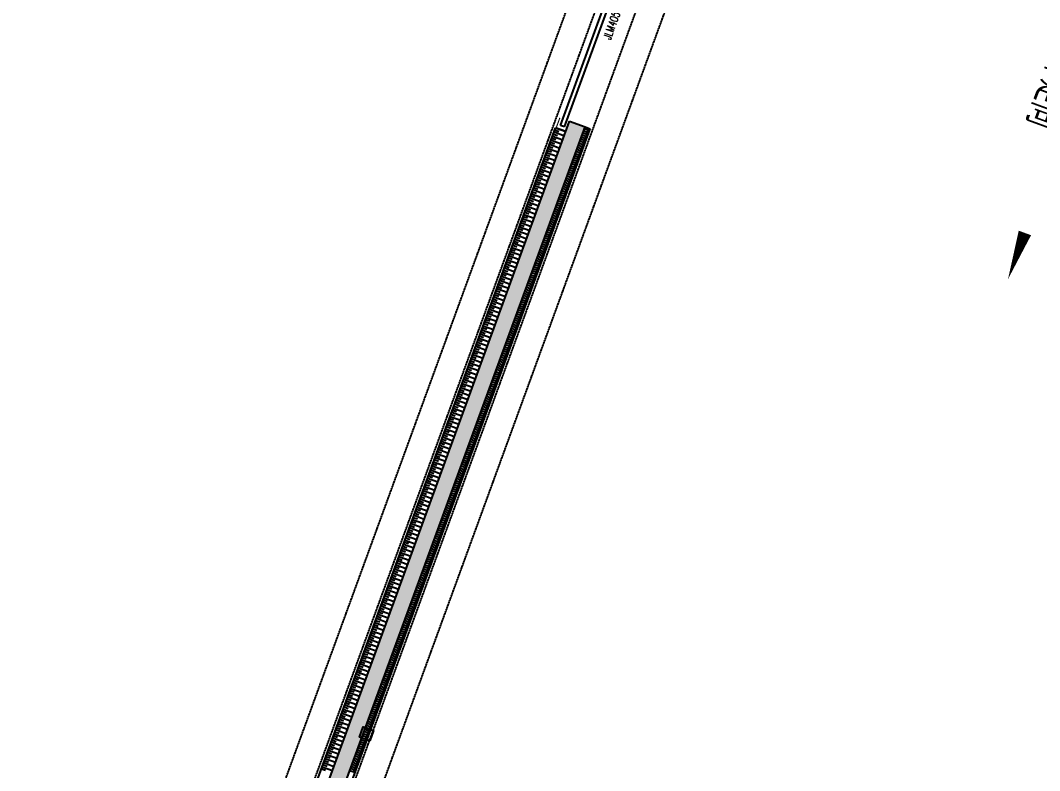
# Model space of a CAD drawing. Extents: x -111898 to 889894, y -2 to 1194865.
# Drawn here: x 622072 to 640715, y 969024 to 982749 of the extents above; entities that cross this region are included whole.
import ezdxf

# ---------------------------------------------------------------- set-up
doc = ezdxf.new("R2010")
doc.units = 0
doc.header["$LTSCALE"] = 10
doc.header["$MEASUREMENT"] = 0
doc.linetypes.add('10平面$0$10平面$0$DASH', pattern=[0.35, 0.25, -0.1])
doc.linetypes.add('10平面$0$DASH', pattern=[0.35, 0.25, -0.1])
doc.layers.get('Defpoints').update_dxf_attribs({"color": 210})
for name, color, linetype in [('0-WALL', 252, 'Continuous'), ('10平面$0$10平面$0$WINDOW', 4, 'Continuous'), ('10平面$0$10平面$0$WINDOW_TEXT', 7, 'Continuous'), ('10平面$0$99平面图例外参$0$A-HATCH-2', 251, 'Continuous'), ('10平面$0$A-LIN-V', 9, 'Continuous'), ('10平面$0$A-SFCE', 30, 'Continuous'), ('10平面$0$AS-WALL', 40, 'Continuous'), ('10平面$0$PUB_HATCH', 8, 'Continuous'), ('WALL', 252, 'Continuous')]:
    doc.layers.add(name, color=color, linetype=linetype)
doc.styles.add('10平面$0$10平面$0$_TCH_WINDOW', font='SIMPLEX', dxfattribs={"height": 3.5, "bigfont": 'GBCBIG'})
doc.styles.add('10平面$0$A-STANDARD', font='SIMPLEX', dxfattribs={"bigfont": 'GBCBIG'})
pattern_1 = [(359.79974, (-824318.4, 704905.5), (1605.5824, 1594.398), [240, -48, 64, -48, 240, -960]), (359.79974, (-824398.3, 704953.8), (1605.5824, 1594.398), [160, -120, 240, -120, 160, -800]), (359.79974, (-823836, 705591.9), (1605.5824, 1594.398), [200, -80, 200, -1120]), (359.79974, (-824634.9, 705914.7), (1605.5824, 1594.398), [80, -160, 80, -1280]), (89.79974, (-824474.9, 705914.1), (-1594.398, 1605.5824), [144, -1456]), (89.79974, (-823998.3, 704952.4), (-1594.398, 1605.5824), [160, -1440]), (89.79974, (-823596, 705591), (-1594.398, 1605.5824), [160, -1440]), (44.79974, (-823790.3, 704935.7), (5.5922, 1599.9902), [160, -2102.7417]), (134.79974, (-824206.3, 704937.2), (-1599.9902, 5.5922), [160, -2102.7417]), (63.23469, (-823838.3, 704943.9), (5.5922, 1599.99023), [160, -3417.7088]), (75.7635, (-823918.27, 704952.15), (5.59221, 1599.99023), [160, -6436.969]), (75.7635, (-823516.03, 705590.75), (5.59221, 1599.99023), [128, -6468.969]), (75.7635, (-824442.9, 705914), (5.59221, 1599.99023), [112, -6484.969]), (103.835987, (-824078.27, 704952.7), (5.59221, 1599.99023), [160, -6436.969]), (103.835987, (-823676.03, 705591.3), (5.59221, 1599.99023), [128, -6468.969]), (103.835987, (-824506.9, 705914.2), (5.59221, 1599.99023), [112, -6484.969]), (116.364795, (-824158.3, 704945), (5.5922, 1599.99023), [160, -3417.7069])]

# ---------------------------------------------------------------- blocks, each defined once
blk = doc.blocks.new('10平面$0$10平面$0$$DorLib2D$00000126')
at = {"color": 0, "linetype": 'Continuous'}
for p, q in [((-0.532, 0.5), (-0.532, 0.9)), ((0.532, 0.9), (0.532, 0.5))]:
    blk.add_line(p, q, dxfattribs=at)
at = {"color": 0, "linetype": '10平面$0$10平面$0$DASH'}
for p, q in [((-0.532, 0.9), (0.532, 0.9)), ((-0.532, 0.5), (0.532, 0.5))]:
    blk.add_line(p, q, dxfattribs=at)
blk = doc.blocks.new('10平面$0$3333')
at = {"layer": '10平面$0$A-SFCE', "const_width": 20}
blk.add_lwpolyline([(-227064, 766320), (-227064, 766510), (-227244, 766510), (-227244, 766320)], dxfattribs=at)
blk = doc.blocks.new('10平面$0$99平面图例外参$0$$LinePat$填挖边坡')
at = {"color": 0}
for p, q in [((0, 0), (0, -1500)), ((300, 0), (300, -600))]:
    blk.add_line(p, q, dxfattribs=at)
at = {"layer": 'Defpoints', "color": 0}
blk.add_point((600, 0), dxfattribs=at)

msp = doc.modelspace()

# ---------------------------------------------------------------- hatches: boundary and pattern name
at = {"layer": '0-WALL'}
h = msp.add_hatch(dxfattribs=at)
h.set_pattern_fill('草坪或沼泽', color=8, scale=400, angle=-0.200257)
h.set_pattern_definition([(359.79974, (-824318.4, 704905.5), (1605.5824, 1594.398), [240, -48, 64, -48, 240, -960]), (359.79974, (-824398.3, 704953.8), (1605.5824, 1594.398), [160, -120, 240, -120, 160, -800]), (359.79974, (-823836, 705591.9), (1605.5824, 1594.398), [200, -80, 200, -1120]), (359.79974, (-824634.9, 705914.7), (1605.5824, 1594.398), [80, -160, 80, -1280]), (89.79974, (-824474.9, 705914.1), (-1594.398, 1605.5824), [144, -1456]), (89.79974, (-823998.3, 704952.4), (-1594.398, 1605.5824), [160, -1440]), (89.79974, (-823596, 705591), (-1594.398, 1605.5824), [160, -1440]), (44.79974, (-823790.3, 704935.7), (5.5922, 1599.9902), [160, -2102.7417]), (134.79974, (-824206.3, 704937.2), (-1599.9902, 5.5922), [160, -2102.7417]), (63.23469, (-823838.3, 704943.9), (5.5922, 1599.99023), [160, -3417.7088]), (75.7635, (-823918.27, 704952.15), (5.59221, 1599.99023), [160, -6436.969]), (75.7635, (-823516.03, 705590.75), (5.59221, 1599.99023), [128, -6468.969]), (75.7635, (-824442.9, 705914), (5.59221, 1599.99023), [112, -6484.969]), (103.835987, (-824078.27, 704952.7), (5.59221, 1599.99023), [160, -6436.969]), (103.835987, (-823676.03, 705591.3), (5.59221, 1599.99023), [128, -6468.969]), (103.835987, (-824506.9, 705914.2), (5.59221, 1599.99023), [112, -6484.969]), (116.364795, (-824158.3, 704945), (5.5922, 1599.99023), [160, -3417.7069])])
edge = h.paths.add_edge_path()
edge.add_line((741503.08, 933538.38), (741712.87, 934018.57))
edge.add_line((741712.87, 934018.57), (745060.96, 941812.89))
edge.add_line((745060.96, 941812.89), (766890.86, 1001849.76))
edge.add_line((766890.86, 1001849.76), (760346.98, 1016169.02))
edge.add_line((760346.98, 1016169.02), (737579.78, 1026362.54))
edge.add_line((737579.78, 1026362.54), (720756.11, 1037729.77))
edge.add_line((720756.11, 1037729.77), (653654.65, 1067773.01))
edge.add_line((653654.65, 1067773.01), (467795.25, 820503.81))
edge.add_line((467795.25, 820503.81), (468143.58, 820404.89))
edge.add_line((468143.58, 820404.89), (647181.92, 1058601.18))
edge.add_line((647181.92, 1058601.18), (648464.56, 1058132.56))
edge.add_line((648464.56, 1058132.56), (650350.23, 1063296.8))
edge.add_line((650350.23, 1063296.8), (720796.15, 1037558.69))
edge.add_line((720796.15, 1037558.69), (718909.6, 1032395.07))
edge.add_line((718909.6, 1032395.07), (725484.49, 1029992.9))
edge.add_line((725484.49, 1029992.9), (726513.26, 1032808.65))
edge.add_line((726513.26, 1032808.65), (729331.07, 1031779.14))
edge.add_line((729331.07, 1031779.14), (728302.36, 1028963.46))
edge.add_line((728302.36, 1028963.46), (747084.56, 1022101.19))
edge.add_line((747084.56, 1022101.19), (755217.14, 1018452.95))
edge.add_arc((743028.5, 1006160.87), 17310.64, -14.619994, 45.242091, ccw=False)
edge.add_line((759778.64, 1001791.54), (760685.99, 1001458.08))
edge.add_line((760685.99, 1001458.08), (765094.65, 999847.31))
edge.add_line((765094.65, 999847.31), (740941.69, 933744.02))
edge.add_line((740941.69, 933744.02), (741503.08, 933538.38))
h = msp.add_hatch(dxfattribs=at)
h.set_pattern_fill('草坪或沼泽', color=8, scale=400, angle=-0.200257)
h.set_pattern_definition(pattern_1)
edge = h.paths.add_edge_path()
edge.add_line((603199.85, 981886.33), (605589.45, 988426.73))
edge.add_line((605589.45, 988426.73), (652393.87, 1048233.38))
edge.add_line((652393.87, 1048233.38), (660764.58, 1045175.06))
edge.add_line((660764.58, 1045175.06), (660781.63, 1045221.72))
edge.add_arc((658997.01, 1045873.74), 1900, -20.070288, 69.930039)
edge.add_line((659649.03, 1047658.36), (658395.23, 1048116.44))
edge.add_arc((654982.82, 1038180.77), 10505.34, 71.044954, 143.375781)
edge.add_line((646551.59, 1044447.88), (600318.87, 982938.92))
edge.add_line((600318.87, 982938.92), (603199.85, 981886.33))
h = msp.add_hatch(dxfattribs=at)
h.set_pattern_fill('草坪或沼泽', color=8, scale=400, angle=-0.200257)
h.set_pattern_definition(pattern_1)
edge = h.paths.add_edge_path()
edge.add_arc((607738.85, 975331.04), 10502.42, 184.70088, 248.823989)
edge.add_line((603945.02, 965537.8), (625585.58, 957631.2))
edge.add_arc((626614.96, 960452.28), 3003.02, 249.953554, 337.963825)
edge.add_line((629398.6, 959325.57), (599013.14, 970427.2))
edge.add_line((599013.14, 970427.2), (600111.29, 973432.88))
edge.add_line((600111.29, 973432.88), (597271.56, 974470.4))
at = {"layer": '10平面$0$PUB_HATCH'}
h = msp.add_hatch(dxfattribs=at)
h.set_pattern_fill('石膏板', color=256, scale=30, angle=-20.070289, style=0)
h.set_pattern_definition([(24.929711, (581260.3, 187846.72), (-44.707476, 96.183378), [24, -82.06602]), (114.929711, (581417.13, 187789.42), (-96.183378, -44.707476), [24, -82.06602])])
h.paths.add_polyline_path([(625366.5, 961548.25), (632400.17, 980799.58), (632118.39, 980902.53), (625084.72, 961651.2)])

# ---------------------------------------------------------------- linework, layer by layer
at = {"layer": '10平面$0$A-LIN-V', "color": 8}
for p, q in [((624946.97, 961856.97), (631861.9, 980783.31)), ((625510.53, 961651.07), (632494.1, 980765.26)), ((632049.75, 980714.67), (631861.9, 980783.31)), ((632400.17, 980799.58), (632494.1, 980765.26))]:
    msp.add_line(p, q, dxfattribs=at)
at = {"layer": '10平面$0$AS-WALL', "color": 8}
for p, q in [((625084.72, 961651.2), (632118.39, 980902.53)), ((632118.39, 980902.53), (632400.17, 980799.58)), ((625366.5, 961548.25), (632400.17, 980799.58))]:
    msp.add_line(p, q, dxfattribs=at)
at = {"layer": 'Defpoints', "color": 1}
msp.add_lwpolyline([(628462.94, 969568.7), (628275.09, 969637.34), (628343.72, 969825.19), (628531.58, 969756.56)], close=True, dxfattribs=at)
at = {"layer": 'WALL', "color": 8, "linetype": '10平面$0$DASH'}
for p, q in [((625403.07, 961211.24), (656528.83, 1046403.24)), ((625872.71, 961039.65), (656998.47, 1046231.65)), ((624275.94, 961623.04), (639698.12, 1003833.94)), ((624745.58, 961451.46), (640167.76, 1003662.36))]:
    msp.add_line(p, q, dxfattribs=at)
at = {"layer": 'WALL', "color": 8}
msp.add_lwpolyline([(642505.03, 984495.72, 0, 0, 0), (640137.14, 978014.75, 0, 240, 0), (640446, 978860.09, 0, 0, 0)], format="xyseb", dxfattribs=at)

# ---------------------------------------------------------------- block references
at = {"layer": '10平面$0$10平面$0$WINDOW'}
ref = msp.add_blockref('10平面$0$10平面$0$$DorLib2D$00000126', (632851.7, 982763.92), dxfattribs=dict(at, xscale=4000, yscale=200, zscale=200, rotation=69.92971143553007))
ref.add_attrib('A', 'JLM4050', (632865.89, 982382.05), dxfattribs={"layer": '10平面$0$10平面$0$WINDOW_TEXT', "height": 148.75, "rotation": 69.929711, "style": '10平面$0$10平面$0$_TCH_WINDOW', "width": 0.705882})
at = {"layer": '10平面$0$99平面图例外参$0$A-HATCH-2', "color": 8}
for p, xscale, yscale, zscale, rotation in [((631834.35, 980707.91), -0.1337981407774808, 0.1333333333333333, 0.1333333333333333, 69.92971143377525), ((631861.9, 980783.31), -0.1337981407774808, 0.1333333333333333, 0.1333333333333333, 69.92971143377525), ((632439.11, 980614.75), -0.06676509186708858, 0.06666666666666667, 0.06666666666666667, 249.9297114354029), ((632452.86, 980652.38), -0.06676509186708858, 0.06666666666666667, 0.06666666666666667, 249.9297114354029), ((632466.6, 980690.01), -0.06676509186708858, 0.06666666666666667, 0.06666666666666667, 249.9297114354029), ((632480.35, 980727.63), -0.06676509186708858, 0.06666666666666667, 0.06666666666666667, 249.9297114354029), ((631751.7, 980481.69), -0.1337981407774808, 0.1333333333333333, 0.1333333333333333, 69.92971143377525), ((631779.25, 980557.1), -0.1337981407774808, 0.1333333333333333, 0.1333333333333333, 69.92971143377525), ((631806.8, 980632.5), -0.1337981407774808, 0.1333333333333333, 0.1333333333333333, 69.92971143377525), ((632370.37, 980426.62), -0.06676509186708858, 0.06666666666666667, 0.06666666666666667, 249.9297114354029), ((632384.12, 980464.25), -0.06676509186708858, 0.06666666666666667, 0.06666666666666667, 249.9297114354029), ((632397.87, 980501.88), -0.06676509186708858, 0.06666666666666667, 0.06666666666666667, 249.9297114354029), ((632411.62, 980539.5), -0.06676509186708858, 0.06666666666666667, 0.06666666666666667, 249.9297114354029), ((632425.36, 980577.13), -0.06676509186708858, 0.06666666666666667, 0.06666666666666667, 249.9297114354029), ((631696.6, 980330.89), -0.1337981407774808, 0.1333333333333333, 0.1333333333333333, 69.92971143377525), ((631724.15, 980406.29), -0.1337981407774808, 0.1333333333333333, 0.1333333333333333, 69.92971143377525), ((632301.64, 980238.49), -0.06676509186708858, 0.06666666666666667, 0.06666666666666667, 249.9297114354029), ((632315.39, 980276.12), -0.06676509186708858, 0.06666666666666667, 0.06666666666666667, 249.9297114354029), ((632329.13, 980313.74), -0.06676509186708858, 0.06666666666666667, 0.06666666666666667, 249.9297114354029), ((632342.88, 980351.37), -0.06676509186708858, 0.06666666666666667, 0.06666666666666667, 249.9297114354029), ((632356.63, 980389), -0.06676509186708858, 0.06666666666666667, 0.06666666666666667, 249.9297114354029), ((631613.95, 980104.68), -0.1337981407774808, 0.1333333333333333, 0.1333333333333333, 69.92971143377525), ((631641.5, 980180.08), -0.1337981407774808, 0.1333333333333333, 0.1333333333333333, 69.92971143377525), ((631669.05, 980255.48), -0.1337981407774808, 0.1333333333333333, 0.1333333333333333, 69.92971143377525), ((632232.9, 980050.36), -0.06676509186708858, 0.06666666666666667, 0.06666666666666667, 249.9297114354029), ((632246.65, 980087.99), -0.06676509186708858, 0.06666666666666667, 0.06666666666666667, 249.9297114354029), ((632260.4, 980125.61), -0.06676509186708858, 0.06666666666666667, 0.06666666666666667, 249.9297114354029), ((632274.14, 980163.24), -0.06676509186708858, 0.06666666666666667, 0.06666666666666667, 249.9297114354029), ((632287.89, 980200.86), -0.06676509186708858, 0.06666666666666667, 0.06666666666666667, 249.9297114354029), ((631558.86, 979953.87), -0.1337981407774808, 0.1333333333333333, 0.1333333333333333, 69.92971143377525), ((631586.41, 980029.27), -0.1337981407774808, 0.1333333333333333, 0.1333333333333333, 69.92971143377525), ((632164.17, 979862.23), -0.06676509186708858, 0.06666666666666667, 0.06666666666666667, 249.9297114354029), ((632177.91, 979899.85), -0.06676509186708858, 0.06666666666666667, 0.06666666666666667, 249.9297114354029), ((632191.66, 979937.48), -0.06676509186708858, 0.06666666666666667, 0.06666666666666667, 249.9297114354029), ((632205.41, 979975.11), -0.06676509186708858, 0.06666666666666667, 0.06666666666666667, 249.9297114354029), ((632219.15, 980012.73), -0.06676509186708858, 0.06666666666666667, 0.06666666666666667, 249.9297114354029), ((631476.21, 979727.66), -0.1337981407774808, 0.1333333333333333, 0.1333333333333333, 69.92971143377525), ((631503.76, 979803.06), -0.1337981407774808, 0.1333333333333333, 0.1333333333333333, 69.92971143377525), ((631531.31, 979878.46), -0.1337981407774808, 0.1333333333333333, 0.1333333333333333, 69.92971143377525), ((632095.43, 979674.1), -0.06676509186708858, 0.06666666666666667, 0.06666666666666667, 249.9297114354029), ((632109.18, 979711.72), -0.06676509186708858, 0.06666666666666667, 0.06666666666666667, 249.9297114354029), ((632122.92, 979749.35), -0.06676509186708858, 0.06666666666666667, 0.06666666666666667, 249.9297114354029), ((632136.67, 979786.97), -0.06676509186708858, 0.06666666666666667, 0.06666666666666667, 249.9297114354029), ((632150.42, 979824.6), -0.06676509186708858, 0.06666666666666667, 0.06666666666666667, 249.9297114354029), ((631421.11, 979576.85), -0.1337981407774808, 0.1333333333333333, 0.1333333333333333, 69.92971143377525), ((631448.66, 979652.25), -0.1337981407774808, 0.1333333333333333, 0.1333333333333333, 69.92971143377525), ((632026.69, 979485.96), -0.06676509186708858, 0.06666666666666667, 0.06666666666666667, 249.9297114354029), ((632040.44, 979523.59), -0.06676509186708858, 0.06666666666666667, 0.06666666666666667, 249.9297114354029), ((632054.19, 979561.22), -0.06676509186708858, 0.06666666666666667, 0.06666666666666667, 249.9297114354029), ((632067.94, 979598.84), -0.06676509186708858, 0.06666666666666667, 0.06666666666666667, 249.9297114354029), ((632081.68, 979636.47), -0.06676509186708858, 0.06666666666666667, 0.06666666666666667, 249.9297114354029), ((631338.46, 979350.64), -0.1337981407774808, 0.1333333333333333, 0.1333333333333333, 69.92971143377525), ((631366.01, 979426.04), -0.1337981407774808, 0.1333333333333333, 0.1333333333333333, 69.92971143377525), ((631393.56, 979501.45), -0.1337981407774808, 0.1333333333333333, 0.1333333333333333, 69.92971143377525), ((631957.96, 979297.83), -0.06676509186708858, 0.06666666666666667, 0.06666666666666667, 249.9297114354029), ((631971.71, 979335.46), -0.06676509186708858, 0.06666666666666667, 0.06666666666666667, 249.9297114354029), ((631985.45, 979373.08), -0.06676509186708858, 0.06666666666666667, 0.06666666666666667, 249.9297114354029), ((631999.2, 979410.71), -0.06676509186708858, 0.06666666666666667, 0.06666666666666667, 249.9297114354029), ((632012.95, 979448.34), -0.06676509186708858, 0.06666666666666667, 0.06666666666666667, 249.9297114354029), ((631283.36, 979199.83), -0.1337981407774808, 0.1333333333333333, 0.1333333333333333, 69.92971143377525), ((631310.91, 979275.23), -0.1337981407774808, 0.1333333333333333, 0.1333333333333333, 69.92971143377525), ((631889.22, 979109.7), -0.06676509186708858, 0.06666666666666667, 0.06666666666666667, 249.9297114354029), ((631902.97, 979147.33), -0.06676509186708858, 0.06666666666666667, 0.06666666666666667, 249.9297114354029), ((631916.72, 979184.95), -0.06676509186708858, 0.06666666666666667, 0.06666666666666667, 249.9297114354029), ((631930.46, 979222.58), -0.06676509186708858, 0.06666666666666667, 0.06666666666666667, 249.9297114354029), ((631944.21, 979260.21), -0.06676509186708858, 0.06666666666666667, 0.06666666666666667, 249.9297114354029), ((631228.26, 979049.02), -0.1337981407774808, 0.1333333333333333, 0.1333333333333333, 69.92971143377525), ((631255.81, 979124.43), -0.1337981407774808, 0.1333333333333333, 0.1333333333333333, 69.92971143377525), ((631820.49, 978921.57), -0.06676509186708858, 0.06666666666666667, 0.06666666666666667, 249.9297114354029), ((631834.23, 978959.19), -0.06676509186708858, 0.06666666666666667, 0.06666666666666667, 249.9297114354029), ((631847.98, 978996.82), -0.06676509186708858, 0.06666666666666667, 0.06666666666666667, 249.9297114354029), ((631861.73, 979034.45), -0.06676509186708858, 0.06666666666666667, 0.06666666666666667, 249.9297114354029), ((631875.48, 979072.07), -0.06676509186708858, 0.06666666666666667, 0.06666666666666667, 249.9297114354029), ((631145.61, 978822.81), -0.1337981407774808, 0.1333333333333333, 0.1333333333333333, 69.92971143377525), ((631173.16, 978898.22), -0.1337981407774808, 0.1333333333333333, 0.1333333333333333, 69.92971143377525), ((631200.71, 978973.62), -0.1337981407774808, 0.1333333333333333, 0.1333333333333333, 69.92971143377525), ((631751.75, 978733.44), -0.06676509186708858, 0.06666666666666667, 0.06666666666666667, 249.9297114354029), ((631765.5, 978771.06), -0.06676509186708858, 0.06666666666666667, 0.06666666666666667, 249.9297114354029), ((631779.25, 978808.69), -0.06676509186708858, 0.06666666666666667, 0.06666666666666667, 249.9297114354029), ((631792.99, 978846.32), -0.06676509186708858, 0.06666666666666667, 0.06666666666666667, 249.9297114354029), ((631806.74, 978883.94), -0.06676509186708858, 0.06666666666666667, 0.06666666666666667, 249.9297114354029), ((631090.51, 978672), -0.1337981407774808, 0.1333333333333333, 0.1333333333333333, 69.92971143377525), ((631118.06, 978747.41), -0.1337981407774808, 0.1333333333333333, 0.1333333333333333, 69.92971143377525), ((631683.02, 978545.3), -0.06676509186708858, 0.06666666666666667, 0.06666666666666667, 249.9297114354029), ((631696.76, 978582.93), -0.06676509186708858, 0.06666666666666667, 0.06666666666666667, 249.9297114354029), ((631710.51, 978620.56), -0.06676509186708858, 0.06666666666666667, 0.06666666666666667, 249.9297114354029), ((631724.26, 978658.18), -0.06676509186708858, 0.06666666666666667, 0.06666666666666667, 249.9297114354029), ((631738, 978695.81), -0.06676509186708858, 0.06666666666666667, 0.06666666666666667, 249.9297114354029), ((631007.87, 978445.79), -0.1337981407774808, 0.1333333333333333, 0.1333333333333333, 69.92971143377525), ((631035.41, 978521.2), -0.1337981407774808, 0.1333333333333333, 0.1333333333333333, 69.92971143377525), ((631062.96, 978596.6), -0.1337981407774808, 0.1333333333333333, 0.1333333333333333, 69.92971143377525), ((631614.28, 978357.17), -0.06676509186708858, 0.06666666666666667, 0.06666666666666667, 249.9297114354029), ((631628.03, 978394.8), -0.06676509186708858, 0.06666666666666667, 0.06666666666666667, 249.9297114354029), ((631641.77, 978432.43), -0.06676509186708858, 0.06666666666666667, 0.06666666666666667, 249.9297114354029), ((631655.52, 978470.05), -0.06676509186708858, 0.06666666666666667, 0.06666666666666667, 249.9297114354029), ((631669.27, 978507.68), -0.06676509186708858, 0.06666666666666667, 0.06666666666666667, 249.9297114354029), ((630952.77, 978294.99), -0.1337981407774808, 0.1333333333333333, 0.1333333333333333, 69.92971143377525), ((630980.32, 978370.39), -0.1337981407774808, 0.1333333333333333, 0.1333333333333333, 69.92971143377525), ((631545.54, 978169.04), -0.06676509186708858, 0.06666666666666667, 0.06666666666666667, 249.9297114354029), ((631559.29, 978206.67), -0.06676509186708858, 0.06666666666666667, 0.06666666666666667, 249.9297114354029), ((631573.04, 978244.29), -0.06676509186708858, 0.06666666666666667, 0.06666666666666667, 249.9297114354029), ((631586.78, 978281.92), -0.06676509186708858, 0.06666666666666667, 0.06666666666666667, 249.9297114354029), ((631600.53, 978319.55), -0.06676509186708858, 0.06666666666666667, 0.06666666666666667, 249.9297114354029), ((630870.12, 978068.77), -0.1337981407774808, 0.1333333333333333, 0.1333333333333333, 69.92971143377525), ((630897.67, 978144.18), -0.1337981407774808, 0.1333333333333333, 0.1333333333333333, 69.92971143377525), ((630925.22, 978219.58), -0.1337981407774808, 0.1333333333333333, 0.1333333333333333, 69.92971143377525), ((631476.81, 977980.91), -0.06676509186708858, 0.06666666666666667, 0.06666666666666667, 249.9297114354029), ((631490.55, 978018.54), -0.06676509186708858, 0.06666666666666667, 0.06666666666666667, 249.9297114354029), ((631504.3, 978056.16), -0.06676509186708858, 0.06666666666666667, 0.06666666666666667, 249.9297114354029), ((631518.05, 978093.79), -0.06676509186708858, 0.06666666666666667, 0.06666666666666667, 249.9297114354029), ((631531.8, 978131.41), -0.06676509186708858, 0.06666666666666667, 0.06666666666666667, 249.9297114354029), ((630815.02, 977917.97), -0.1337981407774808, 0.1333333333333333, 0.1333333333333333, 69.92971143377525), ((630842.57, 977993.37), -0.1337981407774808, 0.1333333333333333, 0.1333333333333333, 69.92971143377525), ((631408.07, 977792.78), -0.06676509186708858, 0.06666666666666667, 0.06666666666666667, 249.9297114354029), ((631421.82, 977830.4), -0.06676509186708858, 0.06666666666666667, 0.06666666666666667, 249.9297114354029), ((631435.57, 977868.03), -0.06676509186708858, 0.06666666666666667, 0.06666666666666667, 249.9297114354029), ((631449.31, 977905.66), -0.06676509186708858, 0.06666666666666667, 0.06666666666666667, 249.9297114354029), ((631463.06, 977943.28), -0.06676509186708858, 0.06666666666666667, 0.06666666666666667, 249.9297114354029), ((630732.37, 977691.76), -0.1337981407774808, 0.1333333333333333, 0.1333333333333333, 69.92971143377525), ((630759.92, 977767.16), -0.1337981407774808, 0.1333333333333333, 0.1333333333333333, 69.92971143377525), ((630787.47, 977842.56), -0.1337981407774808, 0.1333333333333333, 0.1333333333333333, 69.92971143377525), ((631339.34, 977604.65), -0.06676509186708858, 0.06666666666666667, 0.06666666666666667, 249.9297114354029), ((631353.08, 977642.27), -0.06676509186708858, 0.06666666666666667, 0.06666666666666667, 249.9297114354029), ((631366.83, 977679.9), -0.06676509186708858, 0.06666666666666667, 0.06666666666666667, 249.9297114354029), ((631380.58, 977717.52), -0.06676509186708858, 0.06666666666666667, 0.06666666666666667, 249.9297114354029), ((631394.32, 977755.15), -0.06676509186708858, 0.06666666666666667, 0.06666666666666667, 249.9297114354029), ((630677.27, 977540.95), -0.1337981407774808, 0.1333333333333333, 0.1333333333333333, 69.92971143377525), ((630704.82, 977616.35), -0.1337981407774808, 0.1333333333333333, 0.1333333333333333, 69.92971143377525), ((631270.6, 977416.51), -0.06676509186708858, 0.06666666666666667, 0.06666666666666667, 249.9297114354029), ((631284.35, 977454.14), -0.06676509186708858, 0.06666666666666667, 0.06666666666666667, 249.9297114354029), ((631298.09, 977491.77), -0.06676509186708858, 0.06666666666666667, 0.06666666666666667, 249.9297114354029), ((631311.84, 977529.39), -0.06676509186708858, 0.06666666666666667, 0.06666666666666667, 249.9297114354029), ((631325.59, 977567.02), -0.06676509186708858, 0.06666666666666667, 0.06666666666666667, 249.9297114354029), ((630594.62, 977314.74), -0.1337981407774808, 0.1333333333333333, 0.1333333333333333, 69.92971143377525), ((630622.17, 977390.14), -0.1337981407774808, 0.1333333333333333, 0.1333333333333333, 69.92971143377525), ((630649.72, 977465.54), -0.1337981407774808, 0.1333333333333333, 0.1333333333333333, 69.92971143377525), ((631201.86, 977228.38), -0.06676509186708858, 0.06666666666666667, 0.06666666666666667, 249.9297114354029), ((631215.61, 977266.01), -0.06676509186708858, 0.06666666666666667, 0.06666666666666667, 249.9297114354029), ((631229.36, 977303.63), -0.06676509186708858, 0.06666666666666667, 0.06666666666666667, 249.9297114354029), ((631243.11, 977341.26), -0.06676509186708858, 0.06666666666666667, 0.06666666666666667, 249.9297114354029), ((631256.85, 977378.89), -0.06676509186708858, 0.06666666666666667, 0.06666666666666667, 249.9297114354029), ((630539.52, 977163.93), -0.1337981407774808, 0.1333333333333333, 0.1333333333333333, 69.92971143377525), ((630567.07, 977239.33), -0.1337981407774808, 0.1333333333333333, 0.1333333333333333, 69.92971143377525), ((631133.13, 977040.25), -0.06676509186708858, 0.06666666666666667, 0.06666666666666667, 249.9297114354029), ((631146.88, 977077.88), -0.06676509186708858, 0.06666666666666667, 0.06666666666666667, 249.9297114354029), ((631160.62, 977115.5), -0.06676509186708858, 0.06666666666666667, 0.06666666666666667, 249.9297114354029), ((631174.37, 977153.13), -0.06676509186708858, 0.06666666666666667, 0.06666666666666667, 249.9297114354029), ((631188.12, 977190.76), -0.06676509186708858, 0.06666666666666667, 0.06666666666666667, 249.9297114354029), ((630456.87, 976937.72), -0.1337981407774808, 0.1333333333333333, 0.1333333333333333, 69.92971143377525), ((630484.42, 977013.12), -0.1337981407774808, 0.1333333333333333, 0.1333333333333333, 69.92971143377525), ((630511.97, 977088.53), -0.1337981407774808, 0.1333333333333333, 0.1333333333333333, 69.92971143377525), ((631078.14, 976889.74), -0.06676509186708858, 0.06666666666666667, 0.06666666666666667, 249.9297114354029), ((631091.89, 976927.37), -0.06676509186708858, 0.06666666666666667, 0.06666666666666667, 249.9297114354029), ((631105.63, 976965), -0.06676509186708858, 0.06666666666666667, 0.06666666666666667, 249.9297114354029), ((631119.38, 977002.62), -0.06676509186708858, 0.06666666666666667, 0.06666666666666667, 249.9297114354029), ((630401.78, 976786.91), -0.1337981407774808, 0.1333333333333333, 0.1333333333333333, 69.92971143377525), ((630429.33, 976862.31), -0.1337981407774808, 0.1333333333333333, 0.1333333333333333, 69.92971143377525), ((631009.4, 976701.61), -0.06676509186708858, 0.06666666666666667, 0.06666666666666667, 249.9297114354029), ((631023.15, 976739.24), -0.06676509186708858, 0.06666666666666667, 0.06666666666666667, 249.9297114354029), ((631036.9, 976776.87), -0.06676509186708858, 0.06666666666666667, 0.06666666666666667, 249.9297114354029), ((631050.65, 976814.49), -0.06676509186708858, 0.06666666666666667, 0.06666666666666667, 249.9297114354029), ((631064.39, 976852.12), -0.06676509186708858, 0.06666666666666667, 0.06666666666666667, 249.9297114354029), ((630319.13, 976560.7), -0.1337981407774808, 0.1333333333333333, 0.1333333333333333, 69.92971143377525), ((630346.68, 976636.1), -0.1337981407774808, 0.1333333333333333, 0.1333333333333333, 69.92971143377525), ((630374.23, 976711.51), -0.1337981407774808, 0.1333333333333333, 0.1333333333333333, 69.92971143377525), ((630940.67, 976513.48), -0.06676509186708858, 0.06666666666666667, 0.06666666666666667, 249.9297114354029), ((630954.42, 976551.11), -0.06676509186708858, 0.06666666666666667, 0.06666666666666667, 249.9297114354029), ((630968.16, 976588.73), -0.06676509186708858, 0.06666666666666667, 0.06666666666666667, 249.9297114354029), ((630981.91, 976626.36), -0.06676509186708858, 0.06666666666666667, 0.06666666666666667, 249.9297114354029), ((630995.66, 976663.99), -0.06676509186708858, 0.06666666666666667, 0.06666666666666667, 249.9297114354029), ((630264.03, 976409.89), -0.1337981407774808, 0.1333333333333333, 0.1333333333333333, 69.92971143377525), ((630291.58, 976485.3), -0.1337981407774808, 0.1333333333333333, 0.1333333333333333, 69.92971143377525), ((630871.93, 976325.35), -0.06676509186708858, 0.06666666666666667, 0.06666666666666667, 249.9297114354029), ((630885.68, 976362.98), -0.06676509186708858, 0.06666666666666667, 0.06666666666666667, 249.9297114354029), ((630899.43, 976400.6), -0.06676509186708858, 0.06666666666666667, 0.06666666666666667, 249.9297114354029), ((630913.17, 976438.23), -0.06676509186708858, 0.06666666666666667, 0.06666666666666667, 249.9297114354029), ((630926.92, 976475.85), -0.06676509186708858, 0.06666666666666667, 0.06666666666666667, 249.9297114354029), ((630181.38, 976183.68), -0.1337981407774808, 0.1333333333333333, 0.1333333333333333, 69.92971143377525), ((630208.93, 976259.09), -0.1337981407774808, 0.1333333333333333, 0.1333333333333333, 69.92971143377525), ((630236.48, 976334.49), -0.1337981407774808, 0.1333333333333333, 0.1333333333333333, 69.92971143377525), ((630803.2, 976137.22), -0.06676509186708858, 0.06666666666666667, 0.06666666666666667, 249.9297114354029), ((630816.94, 976174.84), -0.06676509186708858, 0.06666666666666667, 0.06666666666666667, 249.9297114354029), ((630830.69, 976212.47), -0.06676509186708858, 0.06666666666666667, 0.06666666666666667, 249.9297114354029), ((630844.44, 976250.1), -0.06676509186708858, 0.06666666666666667, 0.06666666666666667, 249.9297114354029), ((630858.18, 976287.72), -0.06676509186708858, 0.06666666666666667, 0.06666666666666667, 249.9297114354029), ((630126.28, 976032.87), -0.1337981407774808, 0.1333333333333333, 0.1333333333333333, 69.92971143377525), ((630153.83, 976108.28), -0.1337981407774808, 0.1333333333333333, 0.1333333333333333, 69.92971143377525), ((630734.46, 975949.09), -0.06676509186708858, 0.06666666666666667, 0.06666666666666667, 249.9297114354029), ((630748.21, 975986.71), -0.06676509186708858, 0.06666666666666667, 0.06666666666666667, 249.9297114354029), ((630761.95, 976024.34), -0.06676509186708858, 0.06666666666666667, 0.06666666666666667, 249.9297114354029), ((630775.7, 976061.96), -0.06676509186708858, 0.06666666666666667, 0.06666666666666667, 249.9297114354029), ((630789.45, 976099.59), -0.06676509186708858, 0.06666666666666667, 0.06666666666666667, 249.9297114354029), ((630043.63, 975806.66), -0.1337981407774808, 0.1333333333333333, 0.1333333333333333, 69.92971143377525), ((630071.18, 975882.07), -0.1337981407774808, 0.1333333333333333, 0.1333333333333333, 69.92971143377525), ((630098.73, 975957.47), -0.1337981407774808, 0.1333333333333333, 0.1333333333333333, 69.92971143377525), ((630665.72, 975760.95), -0.06676509186708858, 0.06666666666666667, 0.06666666666666667, 249.9297114354029), ((630679.47, 975798.58), -0.06676509186708858, 0.06666666666666667, 0.06666666666666667, 249.9297114354029), ((630693.22, 975836.21), -0.06676509186708858, 0.06666666666666667, 0.06666666666666667, 249.9297114354029), ((630706.97, 975873.83), -0.06676509186708858, 0.06666666666666667, 0.06666666666666667, 249.9297114354029), ((630720.71, 975911.46), -0.06676509186708858, 0.06666666666666667, 0.06666666666666667, 249.9297114354029), ((629988.53, 975655.86), -0.1337981407774808, 0.1333333333333333, 0.1333333333333333, 69.92971143377525), ((630016.08, 975731.26), -0.1337981407774808, 0.1333333333333333, 0.1333333333333333, 69.92971143377525), ((630596.99, 975572.82), -0.06676509186708858, 0.06666666666666667, 0.06666666666666667, 249.9297114354029), ((630610.74, 975610.45), -0.06676509186708858, 0.06666666666666667, 0.06666666666666667, 249.9297114354029), ((630624.48, 975648.07), -0.06676509186708858, 0.06666666666666667, 0.06666666666666667, 249.9297114354029), ((630638.23, 975685.7), -0.06676509186708858, 0.06666666666666667, 0.06666666666666667, 249.9297114354029), ((630651.98, 975723.33), -0.06676509186708858, 0.06666666666666667, 0.06666666666666667, 249.9297114354029), ((629933.43, 975505.05), -0.1337981407774808, 0.1333333333333333, 0.1333333333333333, 69.92971143377525), ((629960.98, 975580.45), -0.1337981407774808, 0.1333333333333333, 0.1333333333333333, 69.92971143377525), ((630528.25, 975384.69), -0.06676509186708858, 0.06666666666666667, 0.06666666666666667, 249.9297114354029), ((630542, 975422.32), -0.06676509186708858, 0.06666666666666667, 0.06666666666666667, 249.9297114354029), ((630555.75, 975459.94), -0.06676509186708858, 0.06666666666666667, 0.06666666666666667, 249.9297114354029), ((630569.49, 975497.57), -0.06676509186708858, 0.06666666666666667, 0.06666666666666667, 249.9297114354029), ((630583.24, 975535.2), -0.06676509186708858, 0.06666666666666667, 0.06666666666666667, 249.9297114354029), ((629850.79, 975278.84), -0.1337981407774808, 0.1333333333333333, 0.1333333333333333, 69.92971143377525), ((629878.34, 975354.24), -0.1337981407774808, 0.1333333333333333, 0.1333333333333333, 69.92971143377525), ((629905.88, 975429.64), -0.1337981407774808, 0.1333333333333333, 0.1333333333333333, 69.92971143377525), ((630459.52, 975196.56), -0.06676509186708858, 0.06666666666666667, 0.06666666666666667, 249.9297114354029), ((630473.26, 975234.18), -0.06676509186708858, 0.06666666666666667, 0.06666666666666667, 249.9297114354029), ((630487.01, 975271.81), -0.06676509186708858, 0.06666666666666667, 0.06666666666666667, 249.9297114354029), ((630500.76, 975309.44), -0.06676509186708858, 0.06666666666666667, 0.06666666666666667, 249.9297114354029), ((630514.51, 975347.06), -0.06676509186708858, 0.06666666666666667, 0.06666666666666667, 249.9297114354029), ((629795.69, 975128.03), -0.1337981407774808, 0.1333333333333333, 0.1333333333333333, 69.92971143377525), ((629823.24, 975203.43), -0.1337981407774808, 0.1333333333333333, 0.1333333333333333, 69.92971143377525), ((630390.78, 975008.43), -0.06676509186708858, 0.06666666666666667, 0.06666666666666667, 249.9297114354029), ((630404.53, 975046.05), -0.06676509186708858, 0.06666666666666667, 0.06666666666666667, 249.9297114354029), ((630418.28, 975083.68), -0.06676509186708858, 0.06666666666666667, 0.06666666666666667, 249.9297114354029), ((630432.02, 975121.31), -0.06676509186708858, 0.06666666666666667, 0.06666666666666667, 249.9297114354029), ((630445.77, 975158.93), -0.06676509186708858, 0.06666666666666667, 0.06666666666666667, 249.9297114354029), ((629713.04, 974901.82), -0.1337981407774808, 0.1333333333333333, 0.1333333333333333, 69.92971143377525), ((629740.59, 974977.22), -0.1337981407774808, 0.1333333333333333, 0.1333333333333333, 69.92971143377525), ((629768.14, 975052.63), -0.1337981407774808, 0.1333333333333333, 0.1333333333333333, 69.92971143377525), ((630322.05, 974820.29), -0.06676509186708858, 0.06666666666666667, 0.06666666666666667, 249.9297114354029), ((630335.79, 974857.92), -0.06676509186708858, 0.06666666666666667, 0.06666666666666667, 249.9297114354029), ((630349.54, 974895.55), -0.06676509186708858, 0.06666666666666667, 0.06666666666666667, 249.9297114354029), ((630363.29, 974933.17), -0.06676509186708858, 0.06666666666666667, 0.06666666666666667, 249.9297114354029), ((630377.03, 974970.8), -0.06676509186708858, 0.06666666666666667, 0.06666666666666667, 249.9297114354029), ((629657.94, 974751.01), -0.1337981407774808, 0.1333333333333333, 0.1333333333333333, 69.92971143377525), ((629685.49, 974826.41), -0.1337981407774808, 0.1333333333333333, 0.1333333333333333, 69.92971143377525), ((630253.31, 974632.16), -0.06676509186708858, 0.06666666666666667, 0.06666666666666667, 249.9297114354029), ((630267.06, 974669.79), -0.06676509186708858, 0.06666666666666667, 0.06666666666666667, 249.9297114354029), ((630280.8, 974707.42), -0.06676509186708858, 0.06666666666666667, 0.06666666666666667, 249.9297114354029), ((630294.55, 974745.04), -0.06676509186708858, 0.06666666666666667, 0.06666666666666667, 249.9297114354029), ((630308.3, 974782.67), -0.06676509186708858, 0.06666666666666667, 0.06666666666666667, 249.9297114354029), ((629575.29, 974524.8), -0.1337981407774808, 0.1333333333333333, 0.1333333333333333, 69.92971143377525), ((629602.84, 974600.2), -0.1337981407774808, 0.1333333333333333, 0.1333333333333333, 69.92971143377525), ((629630.39, 974675.61), -0.1337981407774808, 0.1333333333333333, 0.1333333333333333, 69.92971143377525), ((630184.57, 974444.03), -0.06676509186708858, 0.06666666666666667, 0.06666666666666667, 249.9297114354029), ((630198.32, 974481.66), -0.06676509186708858, 0.06666666666666667, 0.06666666666666667, 249.9297114354029), ((630212.07, 974519.28), -0.06676509186708858, 0.06666666666666667, 0.06666666666666667, 249.9297114354029), ((630225.81, 974556.91), -0.06676509186708858, 0.06666666666666667, 0.06666666666666667, 249.9297114354029), ((630239.56, 974594.54), -0.06676509186708858, 0.06666666666666667, 0.06666666666666667, 249.9297114354029), ((629520.19, 974373.99), -0.1337981407774808, 0.1333333333333333, 0.1333333333333333, 69.92971143377525), ((629547.74, 974449.4), -0.1337981407774808, 0.1333333333333333, 0.1333333333333333, 69.92971143377525), ((630115.84, 974255.9), -0.06676509186708858, 0.06666666666666667, 0.06666666666666667, 249.9297114354029), ((630129.58, 974293.53), -0.06676509186708858, 0.06666666666666667, 0.06666666666666667, 249.9297114354029), ((630143.33, 974331.15), -0.06676509186708858, 0.06666666666666667, 0.06666666666666667, 249.9297114354029), ((630157.08, 974368.78), -0.06676509186708858, 0.06666666666666667, 0.06666666666666667, 249.9297114354029), ((630170.83, 974406.4), -0.06676509186708858, 0.06666666666666667, 0.06666666666666667, 249.9297114354029), ((629437.54, 974147.78), -0.1337981407774808, 0.1333333333333333, 0.1333333333333333, 69.92971143377525), ((629465.09, 974223.18), -0.1337981407774808, 0.1333333333333333, 0.1333333333333333, 69.92971143377525), ((629492.64, 974298.59), -0.1337981407774808, 0.1333333333333333, 0.1333333333333333, 69.92971143377525), ((630047.1, 974067.77), -0.06676509186708858, 0.06666666666666667, 0.06666666666666667, 249.9297114354029), ((630060.85, 974105.39), -0.06676509186708858, 0.06666666666666667, 0.06666666666666667, 249.9297114354029), ((630074.6, 974143.02), -0.06676509186708858, 0.06666666666666667, 0.06666666666666667, 249.9297114354029), ((630088.34, 974180.65), -0.06676509186708858, 0.06666666666666667, 0.06666666666666667, 249.9297114354029), ((630102.09, 974218.27), -0.06676509186708858, 0.06666666666666667, 0.06666666666666667, 249.9297114354029), ((629382.44, 973996.97), -0.1337981407774808, 0.1333333333333333, 0.1333333333333333, 69.92971143377525), ((629409.99, 974072.38), -0.1337981407774808, 0.1333333333333333, 0.1333333333333333, 69.92971143377525), ((629978.37, 973879.64), -0.06676509186708858, 0.06666666666666667, 0.06666666666666667, 249.9297114354029), ((629992.11, 973917.26), -0.06676509186708858, 0.06666666666666667, 0.06666666666666667, 249.9297114354029), ((630005.86, 973954.89), -0.06676509186708858, 0.06666666666666667, 0.06666666666666667, 249.9297114354029), ((630019.61, 973992.51), -0.06676509186708858, 0.06666666666666667, 0.06666666666666667, 249.9297114354029), ((630033.35, 974030.14), -0.06676509186708858, 0.06666666666666667, 0.06666666666666667, 249.9297114354029), ((629299.8, 973770.76), -0.1337981407774808, 0.1333333333333333, 0.1333333333333333, 69.92971143377525), ((629327.34, 973846.17), -0.1337981407774808, 0.1333333333333333, 0.1333333333333333, 69.92971143377525), ((629354.89, 973921.57), -0.1337981407774808, 0.1333333333333333, 0.1333333333333333, 69.92971143377525), ((629909.63, 973691.5), -0.06676509186708858, 0.06666666666666667, 0.06666666666666667, 249.9297114354029), ((629923.38, 973729.13), -0.06676509186708858, 0.06666666666666667, 0.06666666666666667, 249.9297114354029), ((629937.12, 973766.76), -0.06676509186708858, 0.06666666666666667, 0.06666666666666667, 249.9297114354029), ((629950.87, 973804.38), -0.06676509186708858, 0.06666666666666667, 0.06666666666666667, 249.9297114354029), ((629964.62, 973842.01), -0.06676509186708858, 0.06666666666666667, 0.06666666666666667, 249.9297114354029), ((629244.7, 973619.95), -0.1337981407774808, 0.1333333333333333, 0.1333333333333333, 69.92971143377525), ((629272.25, 973695.36), -0.1337981407774808, 0.1333333333333333, 0.1333333333333333, 69.92971143377525), ((629840.89, 973503.37), -0.06676509186708858, 0.06666666666666667, 0.06666666666666667, 249.9297114354029), ((629854.64, 973541), -0.06676509186708858, 0.06666666666666667, 0.06666666666666667, 249.9297114354029), ((629868.39, 973578.62), -0.06676509186708858, 0.06666666666666667, 0.06666666666666667, 249.9297114354029), ((629882.14, 973616.25), -0.06676509186708858, 0.06666666666666667, 0.06666666666666667, 249.9297114354029), ((629895.88, 973653.88), -0.06676509186708858, 0.06666666666666667, 0.06666666666666667, 249.9297114354029), ((629162.05, 973393.74), -0.1337981407774808, 0.1333333333333333, 0.1333333333333333, 69.92971143377525), ((629189.6, 973469.15), -0.1337981407774808, 0.1333333333333333, 0.1333333333333333, 69.92971143377525), ((629217.15, 973544.55), -0.1337981407774808, 0.1333333333333333, 0.1333333333333333, 69.92971143377525), ((629772.16, 973315.24), -0.06676509186708858, 0.06666666666666667, 0.06666666666666667, 249.9297114354029), ((629785.91, 973352.87), -0.06676509186708858, 0.06666666666666667, 0.06666666666666667, 249.9297114354029), ((629799.65, 973390.49), -0.06676509186708858, 0.06666666666666667, 0.06666666666666667, 249.9297114354029), ((629813.4, 973428.12), -0.06676509186708858, 0.06666666666666667, 0.06666666666666667, 249.9297114354029), ((629827.15, 973465.75), -0.06676509186708858, 0.06666666666666667, 0.06666666666666667, 249.9297114354029), ((629106.95, 973242.94), -0.1337981407774808, 0.1333333333333333, 0.1333333333333333, 69.92971143377525), ((629134.5, 973318.34), -0.1337981407774808, 0.1333333333333333, 0.1333333333333333, 69.92971143377525), ((629703.42, 973127.11), -0.06676509186708858, 0.06666666666666667, 0.06666666666666667, 249.9297114354029), ((629717.17, 973164.73), -0.06676509186708858, 0.06666666666666667, 0.06666666666666667, 249.9297114354029), ((629730.92, 973202.36), -0.06676509186708858, 0.06666666666666667, 0.06666666666666667, 249.9297114354029), ((629744.66, 973239.99), -0.06676509186708858, 0.06666666666666667, 0.06666666666666667, 249.9297114354029), ((629758.41, 973277.61), -0.06676509186708858, 0.06666666666666667, 0.06666666666666667, 249.9297114354029), ((629024.3, 973016.72), -0.1337981407774808, 0.1333333333333333, 0.1333333333333333, 69.92971143377525), ((629051.85, 973092.13), -0.1337981407774808, 0.1333333333333333, 0.1333333333333333, 69.92971143377525), ((629079.4, 973167.53), -0.1337981407774808, 0.1333333333333333, 0.1333333333333333, 69.92971143377525), ((629634.69, 972938.98), -0.06676509186708858, 0.06666666666666667, 0.06666666666666667, 249.9297114354029), ((629648.43, 972976.6), -0.06676509186708858, 0.06666666666666667, 0.06666666666666667, 249.9297114354029), ((629662.18, 973014.23), -0.06676509186708858, 0.06666666666666667, 0.06666666666666667, 249.9297114354029), ((629675.93, 973051.86), -0.06676509186708858, 0.06666666666666667, 0.06666666666666667, 249.9297114354029), ((629689.68, 973089.48), -0.06676509186708858, 0.06666666666666667, 0.06666666666666667, 249.9297114354029), ((628969.2, 972865.92), -0.1337981407774808, 0.1333333333333333, 0.1333333333333333, 69.92971143377525), ((628996.75, 972941.32), -0.1337981407774808, 0.1333333333333333, 0.1333333333333333, 69.92971143377525), ((629579.7, 972788.47), -0.06676509186708858, 0.06666666666666667, 0.06666666666666667, 249.9297114354029), ((629593.44, 972826.1), -0.06676509186708858, 0.06666666666666667, 0.06666666666666667, 249.9297114354029), ((629607.19, 972863.72), -0.06676509186708858, 0.06666666666666667, 0.06666666666666667, 249.9297114354029), ((629620.94, 972901.35), -0.06676509186708858, 0.06666666666666667, 0.06666666666666667, 249.9297114354029), ((628886.55, 972639.71), -0.1337981407774808, 0.1333333333333333, 0.1333333333333333, 69.92971143377525), ((628914.1, 972715.11), -0.1337981407774808, 0.1333333333333333, 0.1333333333333333, 69.92971143377525), ((628941.65, 972790.51), -0.1337981407774808, 0.1333333333333333, 0.1333333333333333, 69.92971143377525), ((629510.96, 972600.34), -0.06676509186708858, 0.06666666666666667, 0.06666666666666667, 249.9297114354029), ((629524.71, 972637.97), -0.06676509186708858, 0.06666666666666667, 0.06666666666666667, 249.9297114354029), ((629538.46, 972675.59), -0.06676509186708858, 0.06666666666666667, 0.06666666666666667, 249.9297114354029), ((629552.2, 972713.22), -0.06676509186708858, 0.06666666666666667, 0.06666666666666667, 249.9297114354029), ((629565.95, 972750.84), -0.06676509186708858, 0.06666666666666667, 0.06666666666666667, 249.9297114354029), ((628831.45, 972488.9), -0.1337981407774808, 0.1333333333333333, 0.1333333333333333, 69.92971143377525), ((628859, 972564.3), -0.1337981407774808, 0.1333333333333333, 0.1333333333333333, 69.92971143377525), ((629442.23, 972412.21), -0.06676509186708858, 0.06666666666666667, 0.06666666666666667, 249.9297114354029), ((629455.97, 972449.83), -0.06676509186708858, 0.06666666666666667, 0.06666666666666667, 249.9297114354029), ((629469.72, 972487.46), -0.06676509186708858, 0.06666666666666667, 0.06666666666666667, 249.9297114354029), ((629483.47, 972525.09), -0.06676509186708858, 0.06666666666666667, 0.06666666666666667, 249.9297114354029), ((629497.21, 972562.71), -0.06676509186708858, 0.06666666666666667, 0.06666666666666667, 249.9297114354029), ((628776.35, 972338.09), -0.1337981407774808, 0.1333333333333333, 0.1333333333333333, 69.92971143377525), ((628803.9, 972413.49), -0.1337981407774808, 0.1333333333333333, 0.1333333333333333, 69.92971143377525), ((629373.49, 972224.08), -0.06676509186708858, 0.06666666666666667, 0.06666666666666667, 249.9297114354029), ((629387.24, 972261.7), -0.06676509186708858, 0.06666666666666667, 0.06666666666666667, 249.9297114354029), ((629400.98, 972299.33), -0.06676509186708858, 0.06666666666666667, 0.06666666666666667, 249.9297114354029), ((629414.73, 972336.95), -0.06676509186708858, 0.06666666666666667, 0.06666666666666667, 249.9297114354029), ((629428.48, 972374.58), -0.06676509186708858, 0.06666666666666667, 0.06666666666666667, 249.9297114354029), ((628693.71, 972111.88), -0.1337981407774808, 0.1333333333333333, 0.1333333333333333, 69.92971143377525), ((628721.26, 972187.28), -0.1337981407774808, 0.1333333333333333, 0.1333333333333333, 69.92971143377525), ((628748.8, 972262.69), -0.1337981407774808, 0.1333333333333333, 0.1333333333333333, 69.92971143377525), ((629304.75, 972035.94), -0.06676509186708858, 0.06666666666666667, 0.06666666666666667, 249.9297114354029), ((629318.5, 972073.57), -0.06676509186708858, 0.06666666666666667, 0.06666666666666667, 249.9297114354029), ((629332.25, 972111.2), -0.06676509186708858, 0.06666666666666667, 0.06666666666666667, 249.9297114354029), ((629346, 972148.82), -0.06676509186708858, 0.06666666666666667, 0.06666666666666667, 249.9297114354029), ((629359.74, 972186.45), -0.06676509186708858, 0.06666666666666667, 0.06666666666666667, 249.9297114354029), ((628638.61, 971961.07), -0.1337981407774808, 0.1333333333333333, 0.1333333333333333, 69.92971143377525), ((628666.16, 972036.48), -0.1337981407774808, 0.1333333333333333, 0.1333333333333333, 69.92971143377525), ((629236.02, 971847.81), -0.06676509186708858, 0.06666666666666667, 0.06666666666666667, 249.9297114354029), ((629249.77, 971885.44), -0.06676509186708858, 0.06666666666666667, 0.06666666666666667, 249.9297114354029), ((629263.51, 971923.06), -0.06676509186708858, 0.06666666666666667, 0.06666666666666667, 249.9297114354029), ((629277.26, 971960.69), -0.06676509186708858, 0.06666666666666667, 0.06666666666666667, 249.9297114354029), ((629291.01, 971998.32), -0.06676509186708858, 0.06666666666666667, 0.06666666666666667, 249.9297114354029), ((628555.96, 971734.86), -0.1337981407774808, 0.1333333333333333, 0.1333333333333333, 69.92971143377525), ((628583.51, 971810.26), -0.1337981407774808, 0.1333333333333333, 0.1333333333333333, 69.92971143377525), ((628611.06, 971885.67), -0.1337981407774808, 0.1333333333333333, 0.1333333333333333, 69.92971143377525), ((629167.28, 971659.68), -0.06676509186708858, 0.06666666666666667, 0.06666666666666667, 249.9297114354029), ((629181.03, 971697.31), -0.06676509186708858, 0.06666666666666667, 0.06666666666666667, 249.9297114354029), ((629194.78, 971734.93), -0.06676509186708858, 0.06666666666666667, 0.06666666666666667, 249.9297114354029), ((629208.52, 971772.56), -0.06676509186708858, 0.06666666666666667, 0.06666666666666667, 249.9297114354029), ((629222.27, 971810.19), -0.06676509186708858, 0.06666666666666667, 0.06666666666666667, 249.9297114354029), ((628500.86, 971584.05), -0.1337981407774808, 0.1333333333333333, 0.1333333333333333, 69.92971143377525), ((628528.41, 971659.46), -0.1337981407774808, 0.1333333333333333, 0.1333333333333333, 69.92971143377525), ((629098.55, 971471.55), -0.06676509186708858, 0.06666666666666667, 0.06666666666666667, 249.9297114354029), ((629112.29, 971509.17), -0.06676509186708858, 0.06666666666666667, 0.06666666666666667, 249.9297114354029), ((629126.04, 971546.8), -0.06676509186708858, 0.06666666666666667, 0.06666666666666667, 249.9297114354029), ((629139.79, 971584.43), -0.06676509186708858, 0.06666666666666667, 0.06666666666666667, 249.9297114354029), ((629153.54, 971622.05), -0.06676509186708858, 0.06666666666666667, 0.06666666666666667, 249.9297114354029), ((628418.21, 971357.84), -0.1337981407774808, 0.1333333333333333, 0.1333333333333333, 69.92971143377525), ((628445.76, 971433.25), -0.1337981407774808, 0.1333333333333333, 0.1333333333333333, 69.92971143377525), ((628473.31, 971508.65), -0.1337981407774808, 0.1333333333333333, 0.1333333333333333, 69.92971143377525), ((629029.81, 971283.42), -0.06676509186708858, 0.06666666666666667, 0.06666666666666667, 249.9297114354029), ((629043.56, 971321.04), -0.06676509186708858, 0.06666666666666667, 0.06666666666666667, 249.9297114354029), ((629057.31, 971358.67), -0.06676509186708858, 0.06666666666666667, 0.06666666666666667, 249.9297114354029), ((629071.05, 971396.3), -0.06676509186708858, 0.06666666666666667, 0.06666666666666667, 249.9297114354029), ((629084.8, 971433.92), -0.06676509186708858, 0.06666666666666667, 0.06666666666666667, 249.9297114354029), ((628363.11, 971207.03), -0.1337981407774808, 0.1333333333333333, 0.1333333333333333, 69.92971143377525), ((628390.66, 971282.44), -0.1337981407774808, 0.1333333333333333, 0.1333333333333333, 69.92971143377525), ((628961.07, 971095.28), -0.06676509186708858, 0.06666666666666667, 0.06666666666666667, 249.9297114354029), ((628974.82, 971132.91), -0.06676509186708858, 0.06666666666666667, 0.06666666666666667, 249.9297114354029), ((628988.57, 971170.54), -0.06676509186708858, 0.06666666666666667, 0.06666666666666667, 249.9297114354029), ((629002.32, 971208.16), -0.06676509186708858, 0.06666666666666667, 0.06666666666666667, 249.9297114354029), ((629016.06, 971245.79), -0.06676509186708858, 0.06666666666666667, 0.06666666666666667, 249.9297114354029), ((628280.46, 970980.82), -0.1337981407774808, 0.1333333333333333, 0.1333333333333333, 69.92971143377525), ((628308.01, 971056.23), -0.1337981407774808, 0.1333333333333333, 0.1333333333333333, 69.92971143377525), ((628335.56, 971131.63), -0.1337981407774808, 0.1333333333333333, 0.1333333333333333, 69.92971143377525), ((628892.34, 970907.15), -0.06676509186708858, 0.06666666666666667, 0.06666666666666667, 249.9297114354029), ((628906.09, 970944.78), -0.06676509186708858, 0.06666666666666667, 0.06666666666666667, 249.9297114354029), ((628919.83, 970982.41), -0.06676509186708858, 0.06666666666666667, 0.06666666666666667, 249.9297114354029), ((628933.58, 971020.03), -0.06676509186708858, 0.06666666666666667, 0.06666666666666667, 249.9297114354029), ((628947.33, 971057.66), -0.06676509186708858, 0.06666666666666667, 0.06666666666666667, 249.9297114354029), ((628225.36, 970830.02), -0.1337981407774808, 0.1333333333333333, 0.1333333333333333, 69.92971143377525), ((628252.91, 970905.42), -0.1337981407774808, 0.1333333333333333, 0.1333333333333333, 69.92971143377525), ((628823.6, 970719.02), -0.06676509186708858, 0.06666666666666667, 0.06666666666666667, 249.9297114354029), ((628837.35, 970756.65), -0.06676509186708858, 0.06666666666666667, 0.06666666666666667, 249.9297114354029), ((628851.1, 970794.27), -0.06676509186708858, 0.06666666666666667, 0.06666666666666667, 249.9297114354029), ((628864.84, 970831.9), -0.06676509186708858, 0.06666666666666667, 0.06666666666666667, 249.9297114354029), ((628878.59, 970869.53), -0.06676509186708858, 0.06666666666666667, 0.06666666666666667, 249.9297114354029), ((628142.72, 970603.8), -0.1337981407774808, 0.1333333333333333, 0.1333333333333333, 69.92971143377525), ((628170.26, 970679.21), -0.1337981407774808, 0.1333333333333333, 0.1333333333333333, 69.92971143377525), ((628197.81, 970754.61), -0.1337981407774808, 0.1333333333333333, 0.1333333333333333, 69.92971143377525), ((628754.87, 970530.89), -0.06676509186708858, 0.06666666666666667, 0.06666666666666667, 249.9297114354029), ((628768.61, 970568.52), -0.06676509186708858, 0.06666666666666667, 0.06666666666666667, 249.9297114354029), ((628782.36, 970606.14), -0.06676509186708858, 0.06666666666666667, 0.06666666666666667, 249.9297114354029), ((628796.11, 970643.77), -0.06676509186708858, 0.06666666666666667, 0.06666666666666667, 249.9297114354029), ((628809.86, 970681.39), -0.06676509186708858, 0.06666666666666667, 0.06666666666666667, 249.9297114354029), ((628087.62, 970453), -0.1337981407774808, 0.1333333333333333, 0.1333333333333333, 69.92971143377525), ((628115.17, 970528.4), -0.1337981407774808, 0.1333333333333333, 0.1333333333333333, 69.92971143377525), ((628686.13, 970342.76), -0.06676509186708858, 0.06666666666666667, 0.06666666666666667, 249.9297114354029), ((628699.88, 970380.38), -0.06676509186708858, 0.06666666666666667, 0.06666666666666667, 249.9297114354029), ((628713.63, 970418.01), -0.06676509186708858, 0.06666666666666667, 0.06666666666666667, 249.9297114354029), ((628727.37, 970455.64), -0.06676509186708858, 0.06666666666666667, 0.06666666666666667, 249.9297114354029), ((628741.12, 970493.26), -0.06676509186708858, 0.06666666666666667, 0.06666666666666667, 249.9297114354029), ((628004.97, 970226.79), -0.1337981407774808, 0.1333333333333333, 0.1333333333333333, 69.92971143377525), ((628032.52, 970302.19), -0.1337981407774808, 0.1333333333333333, 0.1333333333333333, 69.92971143377525), ((628060.07, 970377.59), -0.1337981407774808, 0.1333333333333333, 0.1333333333333333, 69.92971143377525), ((628617.4, 970154.63), -0.06676509186708858, 0.06666666666666667, 0.06666666666666667, 249.9297114354029), ((628631.14, 970192.25), -0.06676509186708858, 0.06666666666666667, 0.06666666666666667, 249.9297114354029), ((628644.89, 970229.88), -0.06676509186708858, 0.06666666666666667, 0.06666666666666667, 249.9297114354029), ((628658.64, 970267.5), -0.06676509186708858, 0.06666666666666667, 0.06666666666666667, 249.9297114354029), ((628672.38, 970305.13), -0.06676509186708858, 0.06666666666666667, 0.06666666666666667, 249.9297114354029), ((627949.87, 970075.98), -0.1337981407774808, 0.1333333333333333, 0.1333333333333333, 69.92971143377525), ((627977.42, 970151.38), -0.1337981407774808, 0.1333333333333333, 0.1333333333333333, 69.92971143377525), ((628548.66, 969966.49), -0.06676509186708858, 0.06666666666666667, 0.06666666666666667, 249.9297114354029), ((628562.41, 970004.12), -0.06676509186708858, 0.06666666666666667, 0.06666666666666667, 249.9297114354029), ((628576.15, 970041.75), -0.06676509186708858, 0.06666666666666667, 0.06666666666666667, 249.9297114354029), ((628589.9, 970079.37), -0.06676509186708858, 0.06666666666666667, 0.06666666666666667, 249.9297114354029), ((628603.65, 970117), -0.06676509186708858, 0.06666666666666667, 0.06666666666666667, 249.9297114354029), ((627867.22, 969849.77), -0.1337981407774808, 0.1333333333333333, 0.1333333333333333, 69.92971143377525), ((627894.77, 969925.17), -0.1337981407774808, 0.1333333333333333, 0.1333333333333333, 69.92971143377525), ((627922.32, 970000.58), -0.1337981407774808, 0.1333333333333333, 0.1333333333333333, 69.92971143377525), ((628479.92, 969778.36), -0.06676509186708858, 0.06666666666666667, 0.06666666666666667, 249.9297114354029), ((628493.67, 969815.99), -0.06676509186708858, 0.06666666666666667, 0.06666666666666667, 249.9297114354029), ((628507.42, 969853.61), -0.06676509186708858, 0.06666666666666667, 0.06666666666666667, 249.9297114354029), ((628521.17, 969891.24), -0.06676509186708858, 0.06666666666666667, 0.06666666666666667, 249.9297114354029), ((628534.91, 969928.87), -0.06676509186708858, 0.06666666666666667, 0.06666666666666667, 249.9297114354029), ((627812.12, 969698.96), -0.1337981407774808, 0.1333333333333333, 0.1333333333333333, 69.92971143377525), ((627839.67, 969774.36), -0.1337981407774808, 0.1333333333333333, 0.1333333333333333, 69.92971143377525), ((628411.19, 969590.23), -0.06676509186708858, 0.06666666666666667, 0.06666666666666667, 249.9297114354029), ((628424.94, 969627.86), -0.06676509186708858, 0.06666666666666667, 0.06666666666666667, 249.9297114354029), ((628438.68, 969665.48), -0.06676509186708858, 0.06666666666666667, 0.06666666666666667, 249.9297114354029), ((628452.43, 969703.11), -0.06676509186708858, 0.06666666666666667, 0.06666666666666667, 249.9297114354029), ((628466.18, 969740.74), -0.06676509186708858, 0.06666666666666667, 0.06666666666666667, 249.9297114354029), ((627729.47, 969472.75), -0.1337981407774808, 0.1333333333333333, 0.1333333333333333, 69.92971143377525), ((627757.02, 969548.15), -0.1337981407774808, 0.1333333333333333, 0.1333333333333333, 69.92971143377525), ((627784.57, 969623.56), -0.1337981407774808, 0.1333333333333333, 0.1333333333333333, 69.92971143377525), ((628342.45, 969402.1), -0.06676509186708858, 0.06666666666666667, 0.06666666666666667, 249.9297114354029), ((628356.2, 969439.73), -0.06676509186708858, 0.06666666666666667, 0.06666666666666667, 249.9297114354029), ((628369.95, 969477.35), -0.06676509186708858, 0.06666666666666667, 0.06666666666666667, 249.9297114354029), ((628383.69, 969514.98), -0.06676509186708858, 0.06666666666666667, 0.06666666666666667, 249.9297114354029), ((628397.44, 969552.6), -0.06676509186708858, 0.06666666666666667, 0.06666666666666667, 249.9297114354029), ((627674.37, 969321.94), -0.1337981407774808, 0.1333333333333333, 0.1333333333333333, 69.92971143377525), ((627701.92, 969397.35), -0.1337981407774808, 0.1333333333333333, 0.1333333333333333, 69.92971143377525), ((628273.72, 969213.97), -0.06676509186708858, 0.06666666666666667, 0.06666666666666667, 249.9297114354029), ((628287.46, 969251.59), -0.06676509186708858, 0.06666666666666667, 0.06666666666666667, 249.9297114354029), ((628301.21, 969289.22), -0.06676509186708858, 0.06666666666666667, 0.06666666666666667, 249.9297114354029), ((628314.96, 969326.85), -0.06676509186708858, 0.06666666666666667, 0.06666666666666667, 249.9297114354029), ((628328.7, 969364.47), -0.06676509186708858, 0.06666666666666667, 0.06666666666666667, 249.9297114354029), ((627591.72, 969095.73), -0.1337981407774808, 0.1333333333333333, 0.1333333333333333, 69.92971143377525), ((627619.27, 969171.13), -0.1337981407774808, 0.1333333333333333, 0.1333333333333333, 69.92971143377525), ((627646.82, 969246.54), -0.1337981407774808, 0.1333333333333333, 0.1333333333333333, 69.92971143377525), ((628204.98, 969025.84), -0.06676509186708858, 0.06666666666666667, 0.06666666666666667, 249.9297114354029), ((628218.73, 969063.46), -0.06676509186708858, 0.06666666666666667, 0.06666666666666667, 249.9297114354029), ((628232.47, 969101.09), -0.06676509186708858, 0.06666666666666667, 0.06666666666666667, 249.9297114354029), ((628246.22, 969138.71), -0.06676509186708858, 0.06666666666666667, 0.06666666666666667, 249.9297114354029), ((628259.97, 969176.34), -0.06676509186708858, 0.06666666666666667, 0.06666666666666667, 249.9297114354029), ((628191.23, 968988.21), -0.06676509186708858, 0.06666666666666667, 0.06666666666666667, 249.9297114354029)]:
    msp.add_blockref('10平面$0$99平面图例外参$0$$LinePat$填挖边坡', p, dxfattribs=dict(at, xscale=xscale, yscale=yscale, zscale=zscale, rotation=rotation))
at = {"layer": '10平面$0$A-SFCE', "xscale": -1, "rotation": 159.9297114345931}
msp.add_blockref('10平面$0$3333', (1108364.18, 1622766.91), dxfattribs=at)

# ---------------------------------------------------------------- texts
at = {"layer": 'WALL', "color": 8, "style": '10平面$0$A-STANDARD'}
msp.add_text('吊车走向', height=604.444, rotation=249.929848, dxfattribs=at).set_placement((641033.87, 982523.47))

doc.saveas('drawing.dxf')
